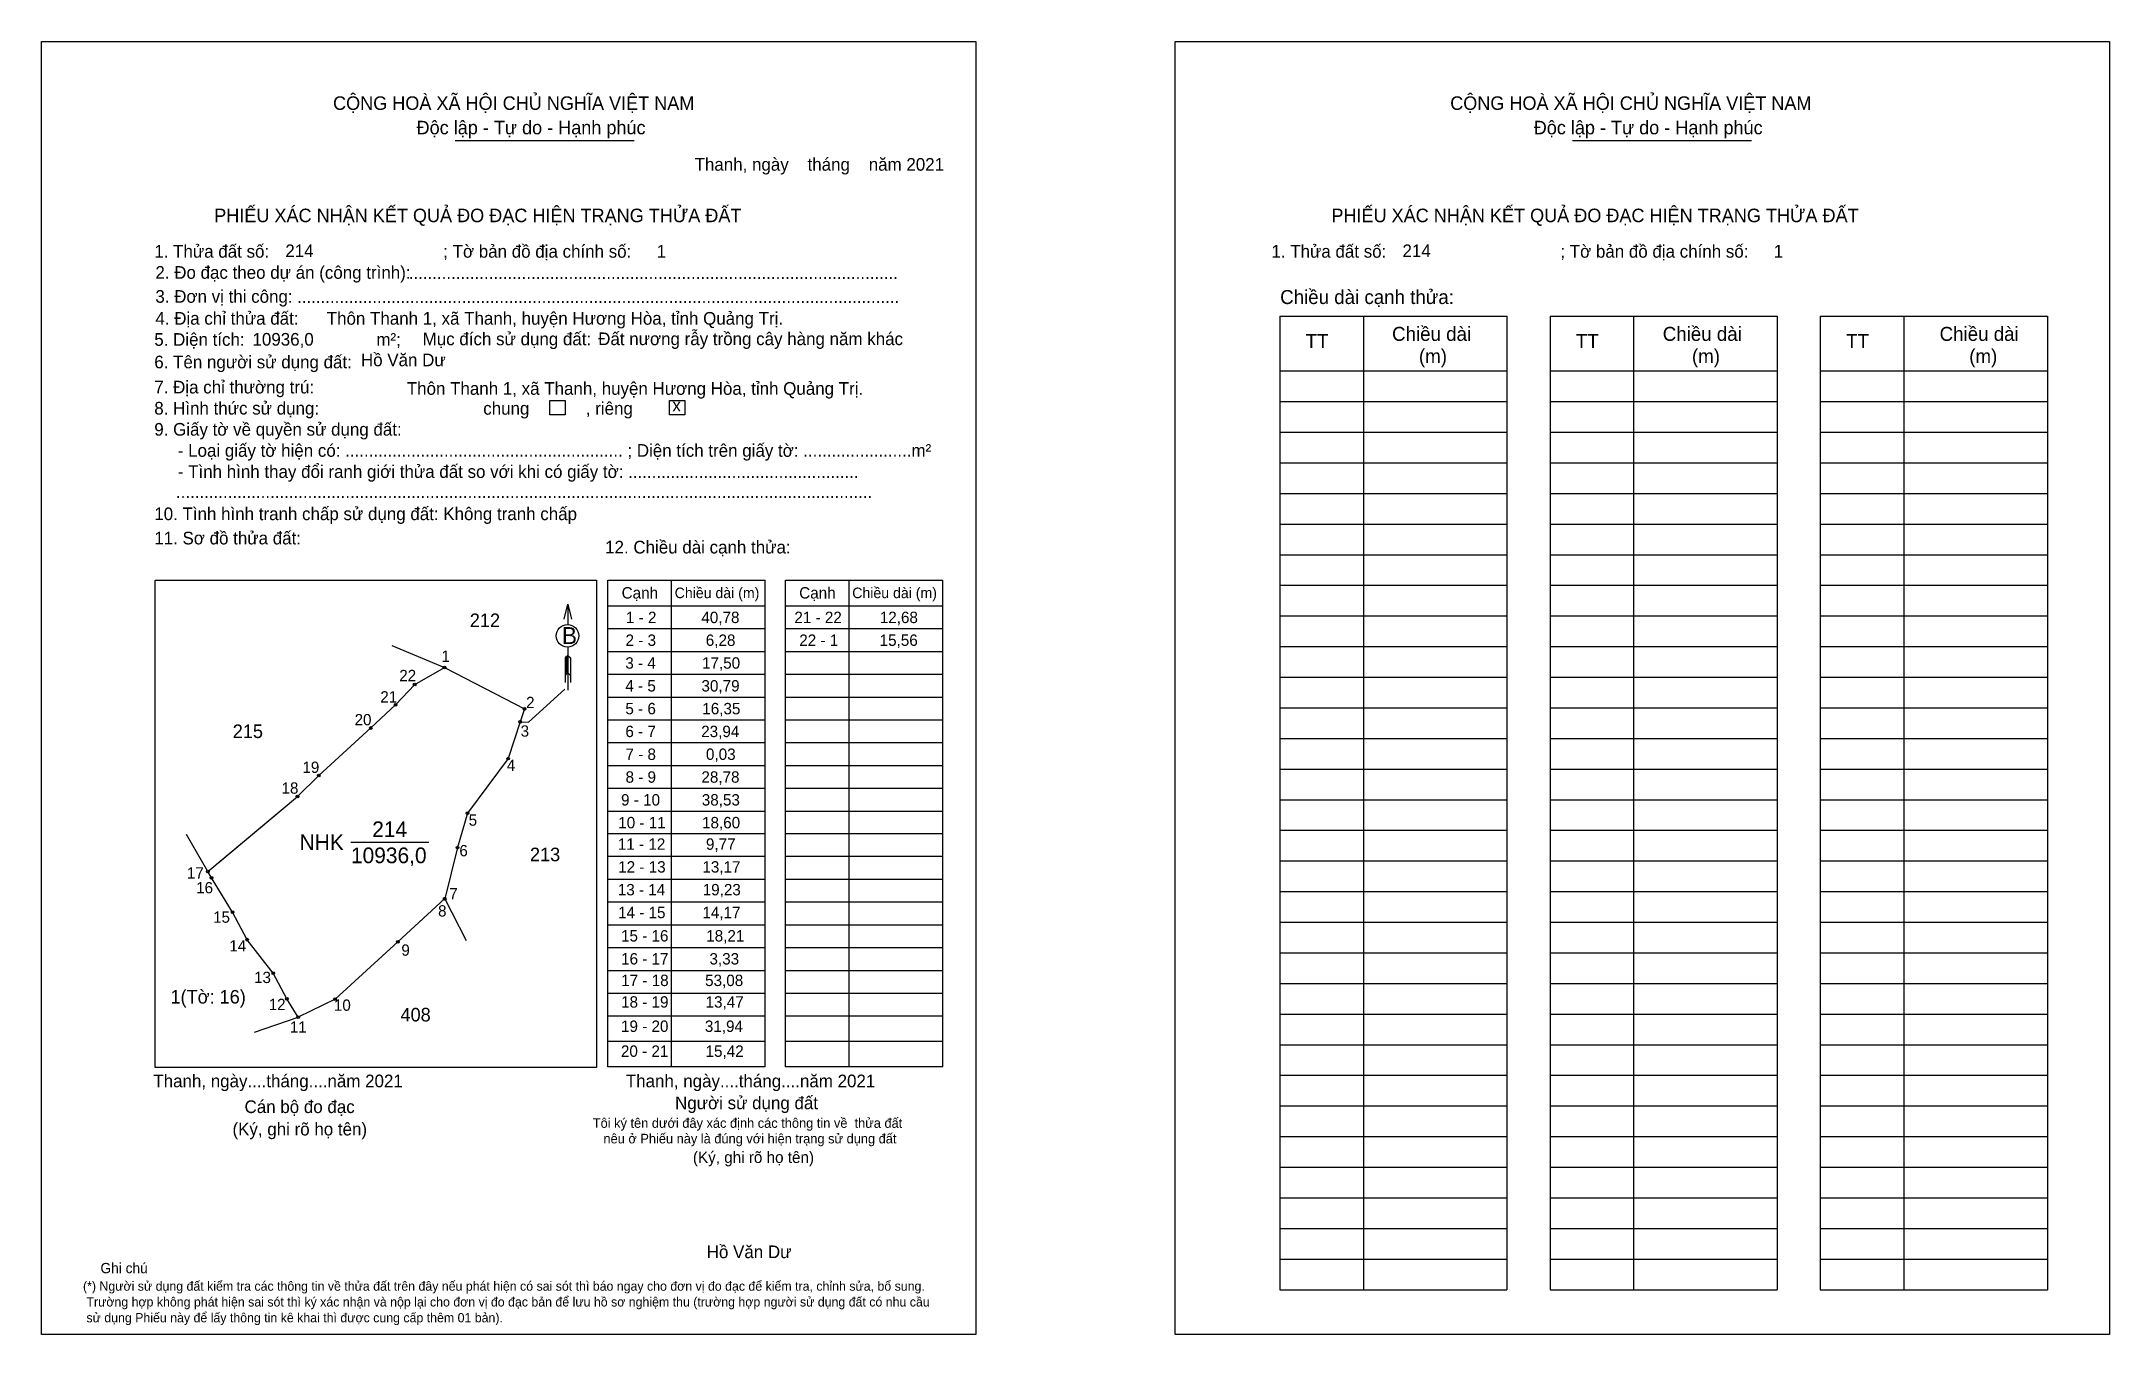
# Model space of a CAD drawing. Extents: x 545068 to 546007, y 1822779 to 1823366.
import ezdxf

# ---------------------------------------------------------------- set-up
doc = ezdxf.new("R2010")
doc.units = 0
for name, color, linetype in [('CanhThua', 7, 'Continuous'), ('kqddKhungInTrang1', 7, 'Continuous'), ('kqddKhungInTrang2', 7, 'Continuous'), ('kqddNoiDung', 7, 'Continuous'), ('kqddTemplate', 7, 'Continuous'), ('Level 1', 7, 'Continuous'), ('MocDinhThua', 7, 'Continuous'), ('NhanDiaChinhThua', 7, 'Continuous'), ('NhanTuCan', 7, 'Continuous'), ('RauThua', 7, 'Continuous'), ('SoHieuDinhThua', 7, 'Continuous')]:
    doc.layers.add(name, color=color, linetype=linetype)

msp = doc.modelspace()

# ---------------------------------------------------------------- linework, layer by layer
at = {"layer": 'CanhThua'}
for p, q in [((545237.73, 1823074.03), (545251.28, 1823081.69)), ((545251.28, 1823081.69), (545287.52, 1823062.98)), ((545229.09, 1823064.76), (545237.73, 1823074.03)), ((545217.78, 1823054.27), (545229.09, 1823064.76)), ((545285.58, 1823057.01), (545280.15, 1823040.37)), ((545287.52, 1823062.98), (545285.58, 1823057.01)), ((545194.18, 1823032.74), (545217.78, 1823054.27)), ((545280.15, 1823040.37), (545261.75, 1823015.69)), ((545184.62, 1823023.24), (545194.18, 1823032.74)), ((545143.92, 1822989.17), (545184.62, 1823023.24)), ((545261.75, 1823015.69), (545257.16, 1823000)), ((545257.16, 1823000), (545251.34, 1822976.78)), ((545145.58, 1822986.29), (545143.92, 1822989.17)), ((545155.13, 1822970.79), (545145.58, 1822986.29)), ((545251.33, 1822976.75), (545230.08, 1822957.34)), ((545251.34, 1822976.78), (545251.33, 1822976.75)), ((545161.76, 1822958.27), (545155.13, 1822970.79)), ((545173.58, 1822943.1), (545161.76, 1822958.27)), ((545230.08, 1822957.34), (545201.63, 1822931.35)), ((545179.74, 1822931.46), (545173.58, 1822943.1)), ((545184.92, 1822923.18), (545179.74, 1822931.46)), ((545201.63, 1822931.35), (545184.92, 1822923.18))]:
    msp.add_line(p, q, dxfattribs=at)
at = {"layer": 'kqddKhungInTrang1'}
msp.add_lwpolyline([(545068.35, 1823365.63), (545492.35, 1823365.63), (545492.35, 1822779.18), (545068.35, 1822779.18)], close=True, dxfattribs=at)
at = {"layer": 'kqddKhungInTrang2'}
msp.add_lwpolyline([(545582.8, 1823365.63), (546006.8, 1823365.63), (546006.8, 1822779.18), (545582.8, 1822779.18)], close=True, dxfattribs=at)
at = {"layer": 'kqddTemplate'}
for p, q in [((545256.15, 1823320.74), (545337.35, 1823320.74)), ((545763.04, 1823320.74), (545844.25, 1823320.74)), ((545630.26, 1823241.03), (545733.36, 1823241.03)), ((545630.26, 1823241.03), (545630.26, 1822799.54)), ((545668.2, 1823241.03), (545668.2, 1822799.54)), ((545733.36, 1823241.03), (545733.36, 1822799.54)), ((545752.89, 1823241.03), (545752.89, 1822799.54)), ((545752.89, 1823241.03), (545855.99, 1823241.03)), ((545790.83, 1823241.03), (545790.83, 1822799.54)), ((545855.99, 1823241.03), (545855.99, 1822799.54)), ((545875.52, 1823241.03), (545875.52, 1822799.54)), ((545875.52, 1823241.03), (545978.62, 1823241.03)), ((545913.46, 1823241.03), (545913.46, 1822799.54)), ((545978.62, 1823241.03), (545978.62, 1822799.54)), ((545630.26, 1823216.18), (545733.36, 1823216.18)), ((545752.89, 1823216.18), (545855.99, 1823216.18)), ((545875.52, 1823216.18), (545978.62, 1823216.18)), ((545630.26, 1823202.3), (545733.36, 1823202.3)), ((545752.89, 1823202.3), (545855.99, 1823202.3)), ((545875.52, 1823202.29), (545978.62, 1823202.29)), ((545630.26, 1823188.41), (545733.36, 1823188.41)), ((545752.89, 1823188.41), (545855.99, 1823188.41)), ((545875.52, 1823188.41), (545978.62, 1823188.41)), ((545630.26, 1823174.52), (545733.36, 1823174.52)), ((545752.89, 1823174.52), (545855.99, 1823174.52)), ((545875.52, 1823174.52), (545978.62, 1823174.52)), ((545630.26, 1823160.63), (545733.36, 1823160.63)), ((545752.89, 1823160.63), (545855.99, 1823160.63)), ((545875.52, 1823160.63), (545978.62, 1823160.63)), ((545630.26, 1823146.74), (545733.36, 1823146.74)), ((545752.89, 1823146.74), (545855.99, 1823146.74)), ((545875.52, 1823146.74), (545978.62, 1823146.74)), ((545630.26, 1823132.86), (545733.36, 1823132.86)), ((545752.89, 1823132.85), (545855.99, 1823132.85)), ((545875.52, 1823132.85), (545978.62, 1823132.85)), ((545325.36, 1823121.24), (545396.79, 1823121.24)), ((545325.36, 1822900.55), (545325.36, 1823121.24)), ((545354.09, 1823121.24), (545354.09, 1822900.55)), ((545396.79, 1822900.55), (545396.79, 1823121.24)), ((545405.94, 1823121.24), (545477.37, 1823121.24)), ((545405.94, 1822900.55), (545405.94, 1823121.24)), ((545434.67, 1823121.24), (545434.67, 1822900.55)), ((545477.37, 1822900.55), (545477.37, 1823121.24)), ((545630.26, 1823118.97), (545733.36, 1823118.97)), ((545752.89, 1823118.97), (545855.99, 1823118.97)), ((545875.52, 1823118.97), (545978.62, 1823118.97)), ((545307.17, 1823110.39), (545307.18, 1823101.13)), ((545325.36, 1823109.69), (545396.79, 1823109.69)), ((545405.94, 1823109.69), (545477.37, 1823109.69)), ((545630.26, 1823105.08), (545733.36, 1823105.08)), ((545752.89, 1823105.08), (545855.99, 1823105.08)), ((545875.52, 1823105.08), (545978.62, 1823105.08)), ((545325.36, 1823099.35), (545396.79, 1823099.35)), ((545405.94, 1823099.35), (545477.37, 1823099.35)), ((545307.2, 1823087.21), (545306.01, 1823086.08)), ((545307.2, 1823086.68), (545306.01, 1823085.55)), ((545307.21, 1823086.16), (545306.01, 1823085.02)), ((545306.01, 1823086.08), (545306.01, 1823074.9)), ((545307.21, 1823085.63), (545306.01, 1823084.49)), ((545307.21, 1823085.1), (545306.01, 1823083.96)), ((545307.21, 1823084.57), (545306.01, 1823083.43)), ((545307.21, 1823084.04), (545306.01, 1823082.9)), ((545307.2, 1823090.95), (545307.23, 1823071.46)), ((545307.2, 1823087.21), (545308.42, 1823086.08)), ((545308.42, 1823086.08), (545308.42, 1823074.9)), ((545325.36, 1823089), (545396.79, 1823089)), ((545405.94, 1823089), (545477.37, 1823089)), ((545630.26, 1823091.19), (545733.36, 1823091.19)), ((545752.89, 1823091.19), (545855.99, 1823091.19)), ((545875.52, 1823091.19), (545978.62, 1823091.19)), ((545307.21, 1823083.51), (545306.01, 1823082.37)), ((545307.21, 1823082.99), (545306.01, 1823081.84)), ((545307.21, 1823082.46), (545306.01, 1823081.32)), ((545307.21, 1823081.93), (545306.01, 1823080.79)), ((545307.21, 1823081.4), (545306.01, 1823080.26)), ((545307.21, 1823080.87), (545306.01, 1823079.73)), ((545307.21, 1823080.34), (545306.01, 1823079.2)), ((545307.22, 1823079.82), (545306.01, 1823078.67)), ((545307.22, 1823079.29), (545306.01, 1823078.14)), ((545307.22, 1823079.29), (545308.42, 1823078.14)), ((545325.36, 1823078.66), (545396.79, 1823078.66)), ((545405.94, 1823078.66), (545477.37, 1823078.66)), ((545630.26, 1823077.3), (545733.36, 1823077.3)), ((545752.89, 1823077.3), (545855.99, 1823077.3)), ((545875.52, 1823077.3), (545978.62, 1823077.3)), ((545325.36, 1823068.32), (545396.79, 1823068.32)), ((545405.94, 1823068.32), (545477.37, 1823068.32)), ((545325.36, 1823057.98), (545396.79, 1823057.98)), ((545405.94, 1823057.98), (545477.37, 1823057.98)), ((545630.26, 1823063.41), (545733.36, 1823063.41)), ((545752.89, 1823063.41), (545855.99, 1823063.41)), ((545875.52, 1823063.41), (545978.62, 1823063.41)), ((545325.36, 1823047.63), (545396.79, 1823047.63)), ((545405.94, 1823047.63), (545477.37, 1823047.63)), ((545630.26, 1823049.53), (545733.36, 1823049.53)), ((545752.89, 1823049.53), (545855.99, 1823049.53)), ((545875.52, 1823049.53), (545978.62, 1823049.53)), ((545325.36, 1823037.29), (545396.79, 1823037.29)), ((545405.94, 1823037.29), (545477.37, 1823037.29)), ((545630.26, 1823035.64), (545733.36, 1823035.64)), ((545752.89, 1823035.64), (545855.99, 1823035.64)), ((545875.52, 1823035.64), (545978.62, 1823035.64)), ((545325.36, 1823026.95), (545396.79, 1823026.95)), ((545405.94, 1823026.95), (545477.37, 1823026.95)), ((545630.26, 1823021.75), (545733.36, 1823021.75)), ((545752.89, 1823021.75), (545855.99, 1823021.75)), ((545875.52, 1823021.75), (545978.62, 1823021.75)), ((545325.36, 1823016.61), (545396.79, 1823016.61)), ((545405.94, 1823016.61), (545477.37, 1823016.61)), ((545396.79, 1823006.27), (545325.36, 1823006.27)), ((545477.37, 1823006.27), (545405.94, 1823006.27)), ((545630.26, 1823007.86), (545733.36, 1823007.86)), ((545752.89, 1823007.86), (545855.99, 1823007.86)), ((545875.52, 1823007.86), (545978.62, 1823007.86)), ((545396.79, 1822995.92), (545325.36, 1822995.92)), ((545477.37, 1822995.92), (545405.94, 1822995.92)), ((545630.26, 1822993.97), (545733.36, 1822993.97)), ((545752.89, 1822993.97), (545855.99, 1822993.97)), ((545875.52, 1822993.97), (545978.62, 1822993.97)), ((545396.79, 1822985.58), (545325.36, 1822985.58)), ((545477.37, 1822985.58), (545405.94, 1822985.58)), ((545396.79, 1822975.24), (545325.36, 1822975.24)), ((545477.37, 1822975.24), (545405.94, 1822975.24)), ((545630.26, 1822980.09), (545733.36, 1822980.09)), ((545752.89, 1822980.09), (545855.99, 1822980.09)), ((545875.52, 1822980.08), (545978.62, 1822980.08)), ((545396.79, 1822964.9), (545325.36, 1822964.9)), ((545477.37, 1822964.9), (545405.94, 1822964.9)), ((545630.26, 1822966.2), (545733.36, 1822966.2)), ((545752.89, 1822966.2), (545855.99, 1822966.2)), ((545875.52, 1822966.2), (545978.62, 1822966.2)), ((545396.79, 1822954.56), (545325.36, 1822954.56)), ((545477.37, 1822954.56), (545405.94, 1822954.56)), ((545630.26, 1822952.31), (545733.36, 1822952.31)), ((545752.89, 1822952.31), (545855.99, 1822952.31)), ((545875.52, 1822952.31), (545978.62, 1822952.31)), ((545396.79, 1822944.21), (545325.36, 1822944.21)), ((545477.37, 1822944.21), (545405.94, 1822944.21)), ((545396.79, 1822933.87), (545325.36, 1822933.87)), ((545477.37, 1822933.87), (545405.94, 1822933.87)), ((545630.26, 1822938.42), (545733.36, 1822938.42)), ((545752.89, 1822938.42), (545855.99, 1822938.42)), ((545875.52, 1822938.42), (545978.62, 1822938.42)), ((545630.26, 1822924.53), (545733.36, 1822924.53)), ((545752.89, 1822924.53), (545855.99, 1822924.53)), ((545875.52, 1822924.53), (545978.62, 1822924.53)), ((545396.79, 1822923.53), (545325.36, 1822923.53)), ((545477.37, 1822923.53), (545405.94, 1822923.53)), ((545396.79, 1822912.04), (545325.36, 1822912.04)), ((545477.37, 1822912.04), (545405.94, 1822912.04)), ((545630.26, 1822910.65), (545733.36, 1822910.65)), ((545752.89, 1822910.64), (545855.99, 1822910.64)), ((545875.52, 1822910.64), (545978.62, 1822910.64)), ((545396.79, 1822900.55), (545325.36, 1822900.55)), ((545477.37, 1822900.55), (545405.94, 1822900.55)), ((545630.26, 1822896.76), (545733.36, 1822896.76)), ((545752.89, 1822896.76), (545855.99, 1822896.76)), ((545875.52, 1822896.76), (545978.62, 1822896.76)), ((545630.26, 1822882.87), (545733.36, 1822882.87)), ((545752.89, 1822882.87), (545855.99, 1822882.87)), ((545875.52, 1822882.87), (545978.62, 1822882.87)), ((545630.26, 1822868.98), (545733.36, 1822868.98)), ((545752.89, 1822868.98), (545855.99, 1822868.98)), ((545875.52, 1822868.98), (545978.62, 1822868.98)), ((545630.26, 1822855.09), (545733.36, 1822855.09)), ((545752.89, 1822855.09), (545855.99, 1822855.09)), ((545875.52, 1822855.09), (545978.62, 1822855.09)), ((545630.26, 1822841.21), (545733.36, 1822841.21)), ((545752.89, 1822841.2), (545855.99, 1822841.2)), ((545875.52, 1822841.2), (545978.62, 1822841.2)), ((545630.26, 1822827.32), (545733.36, 1822827.32)), ((545752.89, 1822827.32), (545855.99, 1822827.32)), ((545875.52, 1822827.32), (545978.62, 1822827.32)), ((545630.26, 1822813.43), (545733.36, 1822813.43)), ((545752.89, 1822813.43), (545855.99, 1822813.43)), ((545875.52, 1822813.43), (545978.62, 1822813.43)), ((545630.26, 1822799.54), (545733.36, 1822799.54)), ((545752.89, 1822799.54), (545855.99, 1822799.54)), ((545875.52, 1822799.54), (545978.62, 1822799.54))]:
    msp.add_line(p, q, dxfattribs=at)
for points in [[(545299.13, 1823202.75), (545306.02, 1823202.75), (545306.02, 1823196.32), (545299.13, 1823196.32)], [(545353.39, 1823202.75), (545360.28, 1823202.75), (545360.28, 1823196.32), (545353.39, 1823196.32)], [(545119.93, 1823121.24), (545320.28, 1823121.24), (545320.28, 1822900.35), (545119.93, 1822900.35)]]:
    msp.add_lwpolyline(points, close=True, dxfattribs=at)
msp.add_lwpolyline([(545305.5, 1823103.68), (545307.17, 1823110.39), (545308.85, 1823103.69)], dxfattribs=at)
msp.add_circle((545307.06, 1823096.04), 5.09, dxfattribs=at)
at = {"layer": 'Level 1'}
msp.add_line((545143.92, 1822989.17), (545134.19, 1823006.04), dxfattribs=at)
at = {"layer": 'MocDinhThua'}
for centre in [(545237.73, 1823074.03), (545251.28, 1823081.69), (545229.09, 1823064.76), (545285.58, 1823057.01), (545287.52, 1823062.98), (545217.78, 1823054.27), (545280.15, 1823040.37), (545194.18, 1823032.74), (545184.62, 1823023.24), (545261.75, 1823015.69), (545257.16, 1823000), (545143.92, 1822989.17), (545145.58, 1822986.29), (545155.13, 1822970.79), (545251.34, 1822976.78), (545251.33, 1822976.75), (545161.76, 1822958.27), (545230.08, 1822957.34), (545173.58, 1822943.1), (545179.74, 1822931.46), (545201.63, 1822931.35), (545184.92, 1822923.18)]:
    msp.add_circle(centre, 0.615, dxfattribs=at)
at = {"layer": 'NhanDiaChinhThua'}
msp.add_line((545208.82, 1823002.43), (545244.18, 1823002.43), dxfattribs=at)
at = {"layer": 'RauThua'}
for p, q in [((545227.43, 1823091.74), (545251.28, 1823081.69)), ((545289.44, 1823056.84), (545305.93, 1823071.86)), ((545289.44, 1823056.84), (545305.93, 1823071.86)), ((545285.58, 1823057.01), (545289.44, 1823056.84)), ((545285.58, 1823057.01), (545289.44, 1823056.84)), ((545148.33, 1822992.86), (545184.62, 1823023.24)), ((545251.34, 1822976.78), (545261.04, 1822957.84)), ((545165.04, 1822916.31), (545184.92, 1822923.18))]:
    msp.add_line(p, q, dxfattribs=at)

# ---------------------------------------------------------------- texts
at = {"layer": 'kqddNoiDung'}
for s, height, p in [('Thanh, ngày    tháng    năm 2021  ', 5.7456, (545364.74, 1823306.98)), ('214', 5.746, (545179.03, 1823267.78)), ('1', 5.75, (545347.53, 1823267.6)), ('214', 5.746, (545685.93, 1823267.78)), ('1', 5.75, (545854.43, 1823267.6)), ('........................................................................................................', 5.74563, (545235.02, 1823257.87)), ('................................................................................................................................', 5.74563, (545184.35, 1823246.98)), ('Đất nương rẫy trồng cây hàng năm khác', 5.7456, (545321, 1823227.88)), ('10936,0', 5.746, (545164.15, 1823227.65)), ('Hồ Văn Dư', 5.746, (545213.35, 1823218.31)), ('Thôn Thanh 1, xã Thanh, huyện Hương Hòa, tỉnh Quảng Trị.', 5.7456, (545234.17, 1823205.36)), ('x', 5.75, (545354.66, 1823197.82)), ('1 - 2', 5.171, (545333.61, 1823101.84)), ('40,78', 5.171, (545367.81, 1823101.84)), ('21 - 22', 5.171, (545410.01, 1823101.84)), ('12,68', 5.171, (545448.77, 1823101.84)), ('2 - 3', 5.171, (545333.41, 1823091.5)), ('6,28', 5.171, (545369.82, 1823091.5)), ('22 - 1', 5.171, (545412.23, 1823091.5)), ('15,56', 5.171, (545448.7, 1823091.5)), ('3 - 4', 5.171, (545333.3, 1823081.16)), ('17,50', 5.171, (545368.11, 1823081.16)), ('4 - 5', 5.171, (545333.32, 1823070.81)), ('30,79', 5.171, (545367.85, 1823070.81)), ('5 - 6', 5.171, (545333.34, 1823060.47)), ('16,35', 5.171, (545368.23, 1823060.47)), ('6 - 7', 5.171, (545333.34, 1823050.13)), ('23,94', 5.171, (545367.74, 1823050.13)), ('7 - 8', 5.171, (545333.37, 1823039.79)), ('0,03', 5.171, (545369.9, 1823039.79)), ('8 - 9', 5.171, (545333.4, 1823029.45)), ('28,78', 5.171, (545367.83, 1823029.45)), ('9 - 10', 5.171, (545331.38, 1823019.1)), ('38,53', 5.171, (545368, 1823019.1)), ('10 - 11', 5.171, (545330.1, 1823008.76)), ('18,60', 5.171, (545368.11, 1823008.76)), ('11 - 12', 5.171, (545329.92, 1822999.04)), ('9,77', 5.171, (545369.89, 1822999.04)), ('12 - 13', 5.171, (545330.08, 1822988.7)), ('13,17', 5.171, (545368.27, 1822988.7)), ('13 - 14', 5.171, (545329.89, 1822978.36)), ('19,23', 5.171, (545368.42, 1822978.36)), ('14 - 15', 5.171, (545330.01, 1822968.01)), ('14,17', 5.171, (545368.27, 1822968.01)), ('15 - 16', 5.171, (545331.36, 1822957.44)), ('18,21', 5.171, (545370.02, 1822957.44)), ('16 - 17', 5.171, (545331.38, 1822947.01)), ('3,33', 5.171, (545371.49, 1822947.01)), ('17 - 18', 5.171, (545331.43, 1822937.23)), ('53,08', 5.171, (545369.51, 1822937.23)), ('18 - 19', 5.171, (545331.38, 1822927.45)), ('13,47', 5.171, (545369.73, 1822927.45)), ('19 - 20', 5.171, (545331.35, 1822916.44)), ('31,94', 5.171, (545369.4, 1822916.44)), ('20 - 21', 5.171, (545331.32, 1822905.14)), ('15,42', 5.171, (545369.71, 1822905.14)), ('Thanh, ngày....tháng....năm 2021', 5.7456, (545119.15, 1822891.33)), ('Thanh, ngày....tháng....năm 2021', 5.7456, (545333.54, 1822891.33)), ('Hồ Văn Dư', 5.746, (545370.24, 1822813.85))]:
    msp.add_text(s, height=height, dxfattribs=at).set_placement(p)
at = {"layer": 'kqddTemplate'}
for s, height, p in [('CỘNG HOÀ XÃ HỘI CHỦ NGHĨA VIỆT NAM', 6.1287, (545200.7, 1823334.57)), ('CỘNG HOÀ XÃ HỘI CHỦ NGHĨA VIỆT NAM', 6.1287, (545707.59, 1823334.57)), ('Độc lập - Tự do - Hạnh phúc', 6.1287, (545238.6, 1823323.49)), ('Độc lập - Tự do - Hạnh phúc', 6.1287, (545745.49, 1823323.49)), ('PHIẾU XÁC NHẬN KẾT QUẢ ĐO ĐẠC HIỆN TRẠNG THỬA ĐẤT', 6.1287, (545146.78, 1823283.64)), ('PHIẾU XÁC NHẬN KẾT QUẢ ĐO ĐẠC HIỆN TRẠNG THỬA ĐẤT', 6.1287, (545653.68, 1823283.64)), ('1. Thửa đất số:                                     ; Tờ bản đồ địa chính số:', 5.7456, (545119.58, 1823267.54)), ('1. Thửa đất số:                                     ; Tờ bản đồ địa chính số:', 5.7456, (545626.47, 1823267.54)), ('2. Đo đạc theo dự án (công trình): ', 5.7456, (545120.09, 1823257.97)), ('3. Đơn vị thi công: ', 5.7456, (545120.08, 1823247.1)), ('Chiều dài cạnh thửa:', 6.3488, (545630.44, 1823246.52)), ('4. Địa chỉ thửa đất:      Thôn Thanh 1, xã Thanh, huyện Hương Hòa, tỉnh Quảng Trị.', 5.7456, (545120.09, 1823237.16)), ('5. Diện tích:                            m²; ', 5.7456, (545119.58, 1823227.58)), ('Mục đích sử dụng đất:', 5.7456, (545241.35, 1823227.82)), ('Chiều dài', 6.349, (545681.22, 1823229.82)), ('Chiều dài', 6.349, (545804.03, 1823229.82)), ('Chiều dài', 6.349, (545929.66, 1823229.82)), ('TT', 6.349, (545641.98, 1823226.54)), ('(m)', 6.349, (545693.41, 1823219.72)), ('TT', 6.349, (545764.61, 1823226.54)), ('(m)', 6.349, (545817.28, 1823219.72)), ('TT', 6.349, (545887.24, 1823226.54)), ('(m)', 6.349, (545943.1, 1823219.72)), ('6. Tên người sử dụng đất:', 5.7456, (545119.58, 1823217.37)), ('7. Địa chỉ thường trú:', 5.7456, (545119.58, 1823205.98)), ('8. Hình thức sử dụng:', 5.7456, (545119.58, 1823196.4)), ('chung            , riêng', 5.7456, (545268.84, 1823196.34)), ('9. Giấy tờ về quyền sử dụng đất:', 5.7456, (545119.58, 1823186.83)), ('     - Loại giấy tờ hiện có: ........................................................... ; Diện tích trên giấy tờ: .......................m²', 5.74563, (545119.58, 1823177.25)), ('     - Tình hình thay đổi ranh giới thửa đất so với khi có giấy tờ: .................................................', 5.74563, (545119.58, 1823167.67)), ('....................................................................................................................................................', 5.74563, (545129.41, 1823158.58)), ('10. Tình hình tranh chấp sử dụng đất: Không tranh chấp', 5.7456, (545119.58, 1823148.52)), ('11. Sơ đồ thửa đất:', 5.7456, (545119.58, 1823137.52)), ('12. Chiều dài cạnh thửa:', 5.7456, (545324.15, 1823133.4)), ('Cạnh', 5.171, (545331.64, 1823112.97)), ('Chiều dài (m)', 4.788, (545355.7, 1823113.14)), ('Cạnh', 5.171, (545412.21, 1823112.97)), ('Chiều dài (m)', 4.788, (545436.28, 1823113.14)), ('B', 7.66, (545304.55, 1823092.34)), ('Người sử dụng đất', 5.7456, (545355.88, 1822881.38)), ('Cán bộ đo đạc', 5.7456, (545160.54, 1822879.65)), ('Tôi ký tên dưới đây xác định các thông tin về  thửa đất ', 4.3437, (545318.55, 1822872.95)), ('(Ký, ghi rõ họ tên)', 5.7456, (545155.06, 1822869.5)), ('nêu ở Phiếu này là đúng với hiện trạng sử dụng đất', 4.3437, (545323.4, 1822865.89)), ('(Ký, ghi rõ họ tên)', 5.1711, (545363.97, 1822857.02)), ('Ghi chú', 4.654, (545095.16, 1822807.02)), ('(*) Người sử dụng đất kiểm tra các thông tin về thửa đất trên đây nếu phát hiện có sai sót thì báo ngay cho đơn vị đo đạc để kiểm tra, chỉnh sửa, bổ sung.', 4.18856, (545087.24, 1822799.08)), (' Trường hợp không phát hiện sai sót thì ký xác nhận và nộp lại cho đơn vị đo đạc bản để lưu hồ sơ nghiệm thu (trường hợp người sử dụng đất có nhu cầu', 4.18856, (545087.24, 1822791.92)), (' sử dụng Phiếu này để lấy thông tin kê khai thì được cung cấp thêm 01 bản).', 4.1886, (545087.24, 1822784.75))]:
    msp.add_text(s, height=height, dxfattribs=at).set_placement(p)
at = {"layer": 'NhanDiaChinhThua'}
for s, p in [('214', (545218.47, 1823004.8)), ('NHK', (545185.53, 1822998.88)), ('10936,0', (545208.82, 1822992.96))]:
    msp.add_text(s, height=7.099, dxfattribs=at).set_placement(p)
at = {"layer": 'NhanTuCan'}
for s, p in [('212', (545262.75, 1823100.03)), ('215', (545155.18, 1823049.7)), ('213', (545290.03, 1822993.84)), ('1(Tờ: 16)', (545126.92, 1822929.31)), ('408', (545231.29, 1822921.2))]:
    msp.add_text(s, height=6.15, dxfattribs=at).set_placement(p)
at = {"layer": 'SoHieuDinhThua'}
for s, height, p in [('1', 5.13, (545249.85, 1823084.25)), ('22', 5.125, (545230.77, 1823075.5)), ('21', 5.125, (545222.15, 1823065.82)), ('2', 5.13, (545288.3, 1823063.28)), ('20', 5.125, (545210.5, 1823055.48)), ('3', 5.13, (545285.81, 1823050.33)), ('19', 5.125, (545186.82, 1823033.89)), ('4', 5.13, (545279.58, 1823034.81)), ('18', 5.125, (545177.35, 1823024.46)), ('5', 5.13, (545262.24, 1823009.96)), ('6', 5.13, (545258.01, 1822996.09)), ('17', 5.125, (545134.42, 1822985.98)), ('16', 5.125, (545138.6, 1822979.28)), ('7', 5.13, (545253.42, 1822976.51)), ('15', 5.125, (545146.29, 1822965.95)), ('8', 5.13, (545248.36, 1822968.76)), ('14', 5.125, (545153.65, 1822952.92)), ('9', 5.13, (545231.7, 1822950.99)), ('13', 5.125, (545164.88, 1822938.6)), ('12', 5.125, (545171.51, 1822926.34)), ('10', 5.125, (545201.12, 1822926.02)), ('11', 5.125, (545181.13, 1822916.11))]:
    msp.add_text(s, height=height, dxfattribs=at).set_placement(p)

doc.saveas('drawing.dxf')
